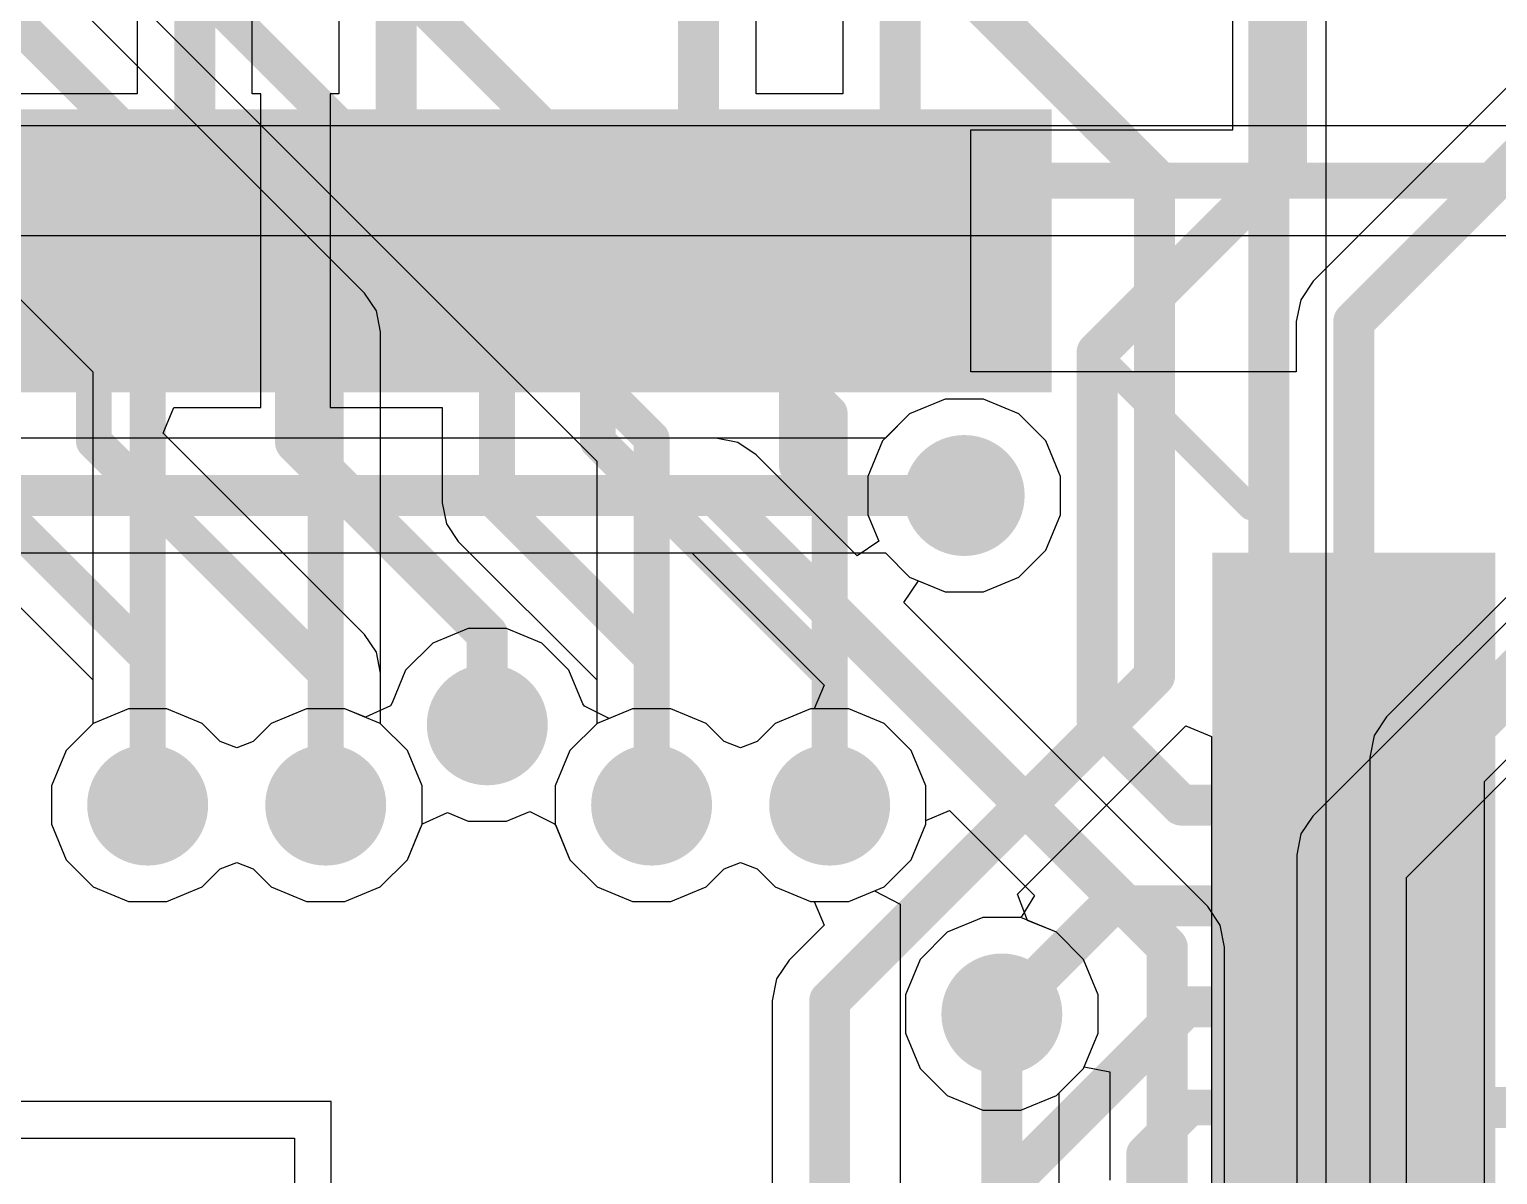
# Model space of a CAD drawing. Header units: inches. Extents: x -3 to 128, y -12 to 41.
# Drawn here: x 101.22 to 108.5, y 23.73 to 29.41 of the extents above; entities that cross this region are included whole.
import ezdxf

# ---------------------------------------------------------------- set-up
doc = ezdxf.new("R2010")
doc.units = ezdxf.units.IN
for name, color, linetype in [('Bottom Layer', 5, 'Continuous'), ('Layer 1', 16, 'Continuous'), ('Layer 2', 76, 'Continuous'), ('Top Layer', 1, 'Continuous'), ('Top Overlay', 2, 'Continuous'), ('Top Paste', 8, 'Continuous'), ('Top Solder', 216, 'Continuous'), ('Via Holes', 16, 'Continuous')]:
    doc.layers.add(name, color=color, linetype=linetype)

msp = doc.modelspace()

# ---------------------------------------------------------------- hatches: boundary and pattern name
at = {"layer": 'Bottom Layer'}
h = msp.add_hatch(color=5, dxfattribs=at)
edge = h.paths.add_edge_path()
edge.add_arc((105.85755308, 27.09486834), 0.2999994, 0, 360)
h = msp.add_hatch(color=5, dxfattribs=at)
edge = h.paths.add_edge_path()
edge.add_arc((103.49172342, 25.9574665), 0.2999994, 0, 360)
h = msp.add_hatch(color=5, dxfattribs=at)
edge = h.paths.add_edge_path()
edge.add_arc((101.80678902, 25.5590675), 0.2999994, 0, 360)
h = msp.add_hatch(color=5, dxfattribs=at)
edge = h.paths.add_edge_path()
edge.add_arc((102.69012228, 25.5590675), 0.2999994, 0, 360)
h = msp.add_hatch(color=5, dxfattribs=at)
edge = h.paths.add_edge_path()
edge.add_arc((104.3067891, 25.5590675), 0.2999994, 0, 360)
h = msp.add_hatch(color=5, dxfattribs=at)
edge = h.paths.add_edge_path()
edge.add_arc((105.19012236, 25.5590675), 0.2999994, 0, 360)
h = msp.add_hatch(color=5, dxfattribs=at)
edge = h.paths.add_edge_path()
edge.add_arc((106.04429642, 24.52294054), 0.2999994, 0, 360)
at = {"layer": 'Layer 1'}
h = msp.add_hatch(color=16, dxfattribs=at)
edge = h.paths.add_edge_path()
edge.add_arc((105.85755308, 27.09486834), 0.2999994, 0, 360)
h = msp.add_hatch(color=16, dxfattribs=at)
edge = h.paths.add_edge_path()
edge.add_arc((103.49172342, 25.9574665), 0.2999994, 0, 360)
h = msp.add_hatch(color=16, dxfattribs=at)
edge = h.paths.add_edge_path()
edge.add_arc((101.80678902, 25.5590675), 0.2999994, 0, 360)
h = msp.add_hatch(color=16, dxfattribs=at)
edge = h.paths.add_edge_path()
edge.add_arc((102.69012228, 25.5590675), 0.2999994, 0, 360)
h = msp.add_hatch(color=16, dxfattribs=at)
edge = h.paths.add_edge_path()
edge.add_arc((104.3067891, 25.5590675), 0.2999994, 0, 360)
h = msp.add_hatch(color=16, dxfattribs=at)
edge = h.paths.add_edge_path()
edge.add_arc((105.19012236, 25.5590675), 0.2999994, 0, 360)
h = msp.add_hatch(color=16, dxfattribs=at)
edge = h.paths.add_edge_path()
edge.add_arc((106.04429642, 24.52294054), 0.2999994, 0, 360)
at = {"layer": 'Layer 2'}
h = msp.add_hatch(color=76, dxfattribs=at)
edge = h.paths.add_edge_path()
edge.add_arc((105.85755308, 27.09486834), 0.2999994, 0, 360)
h = msp.add_hatch(color=76, dxfattribs=at)
edge = h.paths.add_edge_path()
edge.add_arc((103.49172342, 25.9574665), 0.2999994, 0, 360)
h = msp.add_hatch(color=76, dxfattribs=at)
edge = h.paths.add_edge_path()
edge.add_arc((101.80678902, 25.5590675), 0.2999994, 0, 360)
h = msp.add_hatch(color=76, dxfattribs=at)
edge = h.paths.add_edge_path()
edge.add_arc((102.69012228, 25.5590675), 0.2999994, 0, 360)
h = msp.add_hatch(color=76, dxfattribs=at)
edge = h.paths.add_edge_path()
edge.add_arc((104.3067891, 25.5590675), 0.2999994, 0, 360)
h = msp.add_hatch(color=76, dxfattribs=at)
edge = h.paths.add_edge_path()
edge.add_arc((105.19012236, 25.5590675), 0.2999994, 0, 360)
h = msp.add_hatch(color=76, dxfattribs=at)
edge = h.paths.add_edge_path()
edge.add_arc((106.04429642, 24.52294054), 0.2999994, 0, 360)
at = {"layer": 'Top Layer'}
for points in [[(101.39012234, 27.70906701), (101.39012234, 28.90906715), (101.69012174, 28.90906715), (101.69012174, 27.70906701)], [(101.89012388, 27.70906701), (101.89012388, 28.90906715), (102.19012328, 28.90906715), (102.19012328, 27.70906701)], [(102.39012288, 27.70906701), (102.39012288, 28.90906715), (102.69012228, 28.90906715), (102.69012228, 27.70906701)], [(102.89012442, 27.70906701), (102.89012442, 28.90906715), (103.19012382, 28.90906715), (103.19012382, 27.70906701)], [(103.39012342, 27.70906701), (103.39012342, 28.90906715), (103.69012282, 28.90906715), (103.69012282, 27.70906701)], [(103.89012242, 27.70906701), (103.89012242, 28.90906715), (104.19012182, 28.90906715), (104.19012182, 27.70906701)], [(104.39012396, 27.70906701), (104.39012396, 28.90906715), (104.69012336, 28.90906715), (104.69012336, 27.70906701)], [(104.89012296, 27.70906701), (104.89012296, 28.90906715), (105.19012236, 28.90906715), (105.19012236, 27.70906701)], [(105.3901245, 27.70906701), (105.3901245, 28.90906715), (105.6901239, 28.90906715), (105.6901239, 27.70906701)], [(105.8901235, 27.70906701), (105.8901235, 28.90906715), (106.1901229, 28.90906715), (106.1901229, 27.70906701)], [(107.19012217, 26.70906773999999), (108.39012231, 26.70906773999999), (108.39012231, 26.40906834), (107.19012217, 26.40906834)], [(107.19012217, 26.2090662), (108.39012231, 26.2090662), (108.39012231, 25.90906679999999), (107.19012217, 25.90906679999999)], [(107.19012217, 25.70906466), (108.39012231, 25.70906466), (108.39012231, 25.40906526), (107.19012217, 25.40906526)], [(107.19012217, 25.20906566), (108.39012231, 25.20906566), (108.39012231, 24.90906626), (107.19012217, 24.90906626)], [(107.19012217, 24.70906666), (108.39012231, 24.70906666), (108.39012231, 24.40906726), (107.19012217, 24.40906726)], [(107.19012217, 24.20906766), (108.39012231, 24.20906766), (108.39012231, 23.90906826), (107.19012217, 23.90906826)]]:
    msp.add_hatch(color=1, dxfattribs=at).paths.add_polyline_path(points)
h = msp.add_hatch(color=1, dxfattribs=at)
edge = h.paths.add_edge_path()
edge.add_arc((105.85755308, 27.09486834), 0.2999994, 0, 360)
h = msp.add_hatch(color=1, dxfattribs=at)
edge = h.paths.add_edge_path()
edge.add_arc((103.49172342, 25.9574665), 0.2999994, 0, 360)
h = msp.add_hatch(color=1, dxfattribs=at)
edge = h.paths.add_edge_path()
edge.add_arc((101.80678902, 25.5590675), 0.2999994, 0, 360)
h = msp.add_hatch(color=1, dxfattribs=at)
edge = h.paths.add_edge_path()
edge.add_arc((102.69012228, 25.5590675), 0.2999994, 0, 360)
h = msp.add_hatch(color=1, dxfattribs=at)
edge = h.paths.add_edge_path()
edge.add_arc((104.3067891, 25.5590675), 0.2999994, 0, 360)
h = msp.add_hatch(color=1, dxfattribs=at)
edge = h.paths.add_edge_path()
edge.add_arc((105.19012236, 25.5590675), 0.2999994, 0, 360)
h = msp.add_hatch(color=1, dxfattribs=at)
edge = h.paths.add_edge_path()
edge.add_arc((106.04429642, 24.52294054), 0.2999994, 0, 360)
at = {"layer": 'Top Paste'}
for points in [[(101.39012234, 27.70906701), (101.39012234, 28.90906715), (101.69012174, 28.90906715), (101.69012174, 27.70906701)], [(101.89012388, 27.70906701), (101.89012388, 28.90906715), (102.19012328, 28.90906715), (102.19012328, 27.70906701)], [(102.39012288, 27.70906701), (102.39012288, 28.90906715), (102.69012228, 28.90906715), (102.69012228, 27.70906701)], [(102.89012442, 27.70906701), (102.89012442, 28.90906715), (103.19012382, 28.90906715), (103.19012382, 27.70906701)], [(103.39012342, 27.70906701), (103.39012342, 28.90906715), (103.69012282, 28.90906715), (103.69012282, 27.70906701)], [(103.89012242, 27.70906701), (103.89012242, 28.90906715), (104.19012182, 28.90906715), (104.19012182, 27.70906701)], [(104.39012396, 27.70906701), (104.39012396, 28.90906715), (104.69012336, 28.90906715), (104.69012336, 27.70906701)], [(104.89012296, 27.70906701), (104.89012296, 28.90906715), (105.19012236, 28.90906715), (105.19012236, 27.70906701)], [(105.3901245, 27.70906701), (105.3901245, 28.90906715), (105.6901239, 28.90906715), (105.6901239, 27.70906701)], [(105.8901235, 27.70906701), (105.8901235, 28.90906715), (106.1901229, 28.90906715), (106.1901229, 27.70906701)], [(107.19012217, 26.70906773999999), (108.39012231, 26.70906773999999), (108.39012231, 26.40906834), (107.19012217, 26.40906834)], [(107.19012217, 26.2090662), (108.39012231, 26.2090662), (108.39012231, 25.90906679999999), (107.19012217, 25.90906679999999)], [(107.19012217, 25.70906466), (108.39012231, 25.70906466), (108.39012231, 25.40906526), (107.19012217, 25.40906526)], [(107.19012217, 25.20906566), (108.39012231, 25.20906566), (108.39012231, 24.90906626), (107.19012217, 24.90906626)], [(107.19012217, 24.70906666), (108.39012231, 24.70906666), (108.39012231, 24.40906726), (107.19012217, 24.40906726)], [(107.19012217, 24.20906766), (108.39012231, 24.20906766), (108.39012231, 23.90906826), (107.19012217, 23.90906826)]]:
    msp.add_hatch(color=8, dxfattribs=at).paths.add_polyline_path(points)
at = {"layer": 'Top Solder'}
for points in [[(100.78852334, 27.60746701), (100.78852334, 29.01066715), (101.29172274, 29.01066715), (101.29172274, 27.60746701)], [(101.28852234, 27.60746701), (101.28852234, 29.01066715), (101.79172174, 29.01066715), (101.79172174, 27.60746701)], [(101.78852388, 27.60746701), (101.78852388, 29.01066715), (102.29172328, 29.01066715), (102.29172328, 27.60746701)], [(102.28852288, 27.60746701), (102.28852288, 29.01066715), (102.79172228, 29.01066715), (102.79172228, 27.60746701)], [(102.78852442, 27.60746701), (102.78852442, 29.01066715), (103.29172382, 29.01066715), (103.29172382, 27.60746701)], [(103.28852342, 27.60746701), (103.28852342, 29.01066715), (103.79172282, 29.01066715), (103.79172282, 27.60746701)], [(103.78852242, 27.60746701), (103.78852242, 29.01066715), (104.29172182, 29.01066715), (104.29172182, 27.60746701)], [(104.28852396, 27.60746701), (104.28852396, 29.01066715), (104.79172336, 29.01066715), (104.79172336, 27.60746701)], [(104.78852296, 27.60746701), (104.78852296, 29.01066715), (105.29172236, 29.01066715), (105.29172236, 27.60746701)], [(105.2885245, 27.60746701), (105.2885245, 29.01066715), (105.7917239, 29.01066715), (105.7917239, 27.60746701)], [(105.7885235, 27.60746701), (105.7885235, 29.01066715), (106.2917229, 29.01066715), (106.2917229, 27.60746701)], [(107.08852217, 26.81066774), (108.49172231, 26.81066774), (108.49172231, 26.30746834), (107.08852217, 26.30746834)], [(107.08852217, 26.3106662), (108.49172231, 26.3106662), (108.49172231, 25.8074668), (107.08852217, 25.8074668)], [(107.08852217, 25.81066466), (108.49172231, 25.81066466), (108.49172231, 25.30746526), (107.08852217, 25.30746526)], [(107.08852217, 25.31066566), (108.49172231, 25.31066566), (108.49172231, 24.80746626), (107.08852217, 24.80746626)], [(107.08852217, 24.81066666), (108.49172231, 24.81066666), (108.49172231, 24.30746726), (107.08852217, 24.30746726)], [(107.08852217, 24.31066766), (108.49172231, 24.31066766), (108.49172231, 23.80746826), (107.08852217, 23.80746826)], [(107.08852217, 23.81066612), (108.49172231, 23.81066612), (108.49172231, 23.30746672), (107.08852217, 23.30746672)]]:
    msp.add_hatch(color=216, dxfattribs=at).paths.add_polyline_path(points)
at = {"layer": 'Via Holes'}
h = msp.add_hatch(color=7, dxfattribs=at)
edge = h.paths.add_edge_path()
edge.add_arc((105.85755308, 27.09486834), 0.1499997, 0, 360)
h = msp.add_hatch(color=7, dxfattribs=at)
edge = h.paths.add_edge_path()
edge.add_arc((103.49172342, 25.9574665), 0.1499997, 0, 360)
h = msp.add_hatch(color=7, dxfattribs=at)
edge = h.paths.add_edge_path()
edge.add_arc((101.80678902, 25.5590675), 0.1499997, 0, 360)
h = msp.add_hatch(color=7, dxfattribs=at)
edge = h.paths.add_edge_path()
edge.add_arc((102.69012228, 25.5590675), 0.1499997, 0, 360)
h = msp.add_hatch(color=7, dxfattribs=at)
edge = h.paths.add_edge_path()
edge.add_arc((104.3067891, 25.5590675), 0.1499997, 0, 360)
h = msp.add_hatch(color=7, dxfattribs=at)
edge = h.paths.add_edge_path()
edge.add_arc((105.19012236, 25.5590675), 0.1499997, 0, 360)
h = msp.add_hatch(color=7, dxfattribs=at)
edge = h.paths.add_edge_path()
edge.add_arc((106.04429642, 24.52294054), 0.1499997, 0, 360)

# ---------------------------------------------------------------- linework, layer by layer
at = {"layer": 'Bottom Layer'}
for p, q in [((113.83640936, 31.87972796), (107.95304292, 25.99636152)), ((108.43935386, 25.6769235), (114.15584738, 31.39341702)), ((105.7625139, 27.57266774), (105.58690084, 27.49992722)), ((105.95259226, 27.57266774), (105.7625139, 27.57266774)), ((106.12820532, 27.49992722), (105.95259226, 27.57266774)), ((105.58690084, 27.49992722), (105.46671566, 27.37974204)), ((106.26261196, 27.36552058), (106.12820532, 27.49992722)), ((105.46671566, 27.37974204), (99.74732146, 27.37974204)), ((106.33535248, 27.18990752), (106.26261196, 27.36552058)), ((106.33535248, 26.99982916), (106.33535248, 27.18990752)), ((106.26261196, 26.8242161), (106.33535248, 26.99982916)), ((99.62932321999999, 26.80999464), (105.46671566, 26.80999464)), ((105.46671566, 26.80999464), (105.58690084, 26.68980946)), ((106.12820532, 26.68980946), (106.26261196, 26.8242161)), ((105.58690084, 26.68980946), (105.7625139, 26.61706894)), ((105.95259226, 26.61706894), (106.12820532, 26.68980946)), ((105.7625139, 26.61706894), (105.95259226, 26.61706894)), ((101.71174984, 26.0368669), (101.53613678, 25.96412638)), ((101.9018282, 26.0368669), (101.71174984, 26.0368669)), ((102.07744126, 25.96412638), (101.9018282, 26.0368669)), ((102.5950831, 26.0368669), (102.41947004, 25.96412638)), ((102.78516146, 26.0368669), (102.5950831, 26.0368669)), ((102.96077452, 25.96412638), (102.78516146, 26.0368669)), ((104.21174992, 26.0368669), (104.03613686, 25.96412638)), ((104.40182828, 26.0368669), (104.21174992, 26.0368669)), ((104.57744134, 25.96412638), (104.40182828, 26.0368669)), ((105.09508318, 26.0368669), (104.91947012, 25.96412638)), ((105.28516154, 26.0368669), (105.09508318, 26.0368669)), ((105.4607746, 25.96412638), (105.28516154, 26.0368669)), ((101.53613678, 25.96412638), (101.40173014, 25.82971974)), ((102.16641746, 25.87515018), (102.07744126, 25.96412638)), ((102.41947004, 25.96412638), (102.33049384, 25.87515018)), ((103.09518116, 25.82971974), (102.96077452, 25.96412638)), ((104.03613686, 25.96412638), (103.90173022, 25.82971974)), ((104.66641754, 25.87515018), (104.57744134, 25.96412638)), ((104.91947012, 25.96412638), (104.83049392, 25.87515018)), ((105.59518124, 25.82971974), (105.4607746, 25.96412638)), ((107.95304292, 25.99636152), (107.89129044, 25.90394108)), ((102.24845438, 25.843738), (102.16641746, 25.87515018)), ((102.33049384, 25.87515018), (102.24845438, 25.843738)), ((104.74845446, 25.843738), (104.66641754, 25.87515018)), ((104.83049392, 25.87515018), (104.74845446, 25.843738)), ((107.89129044, 25.90394108), (107.86960392, 25.79492428)), ((101.40173014, 25.82971974), (101.32898962, 25.65410668)), ((103.16792168, 25.65410668), (103.09518116, 25.82971974)), ((103.90173022, 25.82971974), (103.8289897, 25.65410668)), ((105.66792176, 25.65410668), (105.59518124, 25.82971974)), ((107.86960392, 25.79492428), (107.86960646, 25.79491158)), ((107.86960646, 25.79491158), (107.86960646, 16.67706596)), ((101.32898962, 25.65410668), (101.32898962, 25.46402832)), ((103.16792168, 25.46402832), (103.16792168, 25.65410668)), ((103.8289897, 25.65410668), (103.8289897, 25.46402832)), ((105.66792176, 25.46402832), (105.66792176, 25.65410668)), ((108.43935386, 16.55908042), (108.43935386, 25.6769235)), ((101.32898962, 25.46402832), (101.40173014, 25.28841526)), ((103.09518116, 25.28841526), (103.16792168, 25.46402832)), ((103.8289897, 25.46402832), (103.90173022, 25.28841526)), ((105.59518124, 25.28841526), (105.66792176, 25.46402832)), ((101.40173014, 25.28841526), (101.53613678, 25.15400862)), ((102.96077452, 25.15400862), (103.09518116, 25.28841526)), ((103.90173022, 25.28841526), (104.03613686, 25.15400862)), ((105.4607746, 25.15400862), (105.59518124, 25.28841526)), ((102.07744126, 25.15400862), (102.16641746, 25.24298482)), ((102.16641746, 25.24298482), (102.24845692, 25.274397)), ((102.24845692, 25.274397), (102.33049384, 25.24298482)), ((102.33049384, 25.24298482), (102.41947004, 25.15400862)), ((104.57744134, 25.15400862), (104.66641754, 25.24298482)), ((104.66641754, 25.24298482), (104.748457, 25.274397)), ((104.748457, 25.274397), (104.83049392, 25.24298482)), ((104.83049392, 25.24298482), (104.91947012, 25.15400862)), ((101.53613678, 25.15400862), (101.71174984, 25.0812681)), ((101.9018282, 25.0812681), (102.07744126, 25.15400862)), ((102.41947004, 25.15400862), (102.5950831, 25.0812681)), ((102.78516146, 25.0812681), (102.96077452, 25.15400862)), ((104.03613686, 25.15400862), (104.21174992, 25.0812681)), ((104.40182828, 25.0812681), (104.57744134, 25.15400862)), ((104.91947012, 25.15400862), (105.09508318, 25.0812681)), ((105.28516154, 25.0812681), (105.4607746, 25.15400862)), ((101.71174984, 25.0812681), (101.9018282, 25.0812681)), ((102.5950831, 25.0812681), (102.78516146, 25.0812681)), ((104.21174992, 25.0812681), (104.40182828, 25.0812681)), ((105.09508318, 25.0812681), (105.28516154, 25.0812681)), ((105.94925724, 25.00073994), (105.77364418, 24.92799942)), ((106.1393356, 25.00073994), (105.94925724, 25.00073994)), ((106.31494866, 24.92799942), (106.1393356, 25.00073994)), ((105.77364418, 24.92799942), (105.63923754, 24.79359278)), ((106.4493553, 24.79359278), (106.31494866, 24.92799942)), ((105.63923754, 24.79359278), (105.56649702, 24.61797972)), ((106.52209582, 24.61797972), (106.4493553, 24.79359278)), ((105.56649702, 24.61797972), (105.56649702, 24.42790136)), ((106.52209582, 24.42790136), (106.52209582, 24.61797972)), ((105.56649702, 24.42790136), (105.63923754, 24.2522883)), ((106.4493553, 24.2522883), (106.52209582, 24.42790136)), ((105.63923754, 24.2522883), (105.77364418, 24.11788166)), ((106.31494866, 24.11788166), (106.4493553, 24.2522883)), ((105.77364418, 24.11788166), (105.94925724, 24.04514114)), ((106.1393356, 24.04514114), (106.31494866, 24.11788166)), ((105.94925724, 24.04514114), (106.1393356, 24.04514114))]:
    msp.add_line(p, q, dxfattribs=at)
for points in [[(108.15448016, 25.79492428, 0.2032, 0.2032, 0), (114.0378466, 31.67829072, 0.2032, 0.2032, 0)], [(99.62932321999999, 27.09486834, 0.2032, 0.2032, 0), (105.85755308, 27.09486834, 0.2032, 0.2032, 0)], [(108.15448016, 16.55906772, 0.2032, 0.2032, 0), (108.15448016, 25.79492428, 0.2032, 0.2032, 0)]]:
    msp.add_lwpolyline(points, format="xyseb", dxfattribs=at)
for points in [[(105.80675308, 27.09486834, 0.1016, 0.1016, 1), (105.90835308, 27.09486834, 0.1016, 0.1016, 1)], [(108.10368016, 25.79492428, 0.1016, 0.1016, 1), (108.20528016, 25.79492428, 0.1016, 0.1016, 1)], [(108.10368016, 25.79492428, 0.1016, 0.1016, 1), (108.20528016, 25.79492428, 0.1016, 0.1016, 1)]]:
    msp.add_lwpolyline(points, format="xyseb", close=True, dxfattribs=at)
at = {"layer": 'Layer 1'}
for p, q in [((96.25425757999999, 35.04601576), (104.03486432, 27.26540902)), ((102.8823952, 28.09942056), (96.15739722, 34.82442107999999)), ((107.6534042, 23.63332586), (107.6534042, 29.94669652)), ((101.08588876, 28.15698458), (101.53486424, 27.7080091)), ((102.88240282, 28.09941548), (102.8823952, 28.09942056)), ((102.9413486, 28.0111962), (102.88240282, 28.09941548)), ((102.96204706, 27.90713494), (102.9413486, 28.0111962)), ((102.96204706, 25.96285384), (102.96204706, 27.90713494)), ((101.53486424, 27.7080091), (101.53486424, 25.96285384)), ((104.03486432, 27.26540902), (104.03486432, 25.96285384)), ((101.53486424, 25.96285384), (101.40173014, 25.82971974)), ((103.09518116, 25.82971974), (102.96204706, 25.96285384)), ((104.03486432, 25.96285384), (103.90173022, 25.82971974)), ((106.12260462, 25.1180727), (106.9566568, 25.95212488)), ((106.9566568, 25.95212488), (107.0836568, 25.89951894)), ((107.0836568, 25.89951894), (107.0836568, 23.51533778)), ((101.40173014, 25.82971974), (101.32898962, 25.65410668)), ((103.16792168, 25.65410668), (103.09518116, 25.82971974)), ((103.90173022, 25.82971974), (103.8289897, 25.65410668)), ((101.32898962, 25.65410668), (101.32898962, 25.46402832)), ((103.16792168, 25.46402832), (103.16792168, 25.65410668)), ((103.8289897, 25.65410668), (103.8289897, 25.46402832)), ((101.32898962, 25.46402832), (101.40173014, 25.28841526)), ((103.09518116, 25.28841526), (103.16792168, 25.46402832)), ((103.8289897, 25.46402832), (103.90173022, 25.28841526)), ((101.40173014, 25.28841526), (101.53613678, 25.15400862)), ((102.96077452, 25.15400862), (103.09518116, 25.28841526)), ((103.90173022, 25.28841526), (104.03613686, 25.15400862)), ((102.07744126, 25.15400862), (102.16641746, 25.24298482)), ((102.16641746, 25.24298482), (102.24845692, 25.274397)), ((102.24845692, 25.274397), (102.33049384, 25.24298482)), ((102.33049384, 25.24298482), (102.41947004, 25.15400862)), ((104.57744134, 25.15400862), (104.66641754, 25.24298482)), ((104.66641754, 25.24298482), (104.748457, 25.274397)), ((104.748457, 25.274397), (104.83049392, 25.24298482)), ((104.83049392, 25.24298482), (104.91947012, 25.15400862)), ((101.53613678, 25.15400862), (101.71174984, 25.0812681)), ((101.9018282, 25.0812681), (102.07744126, 25.15400862)), ((102.41947004, 25.15400862), (102.5950831, 25.0812681)), ((102.78516146, 25.0812681), (102.96077452, 25.15400862)), ((104.03613686, 25.15400862), (104.21174992, 25.0812681)), ((104.40182828, 25.0812681), (104.57744134, 25.15400862)), ((104.91947012, 25.15400862), (105.09508318, 25.0812681)), ((101.71174984, 25.0812681), (101.9018282, 25.0812681)), ((102.5950831, 25.0812681), (102.78516146, 25.0812681)), ((104.21174992, 25.0812681), (104.40182828, 25.0812681)), ((105.09508318, 25.0812681), (105.1141154, 25.0812681)), ((105.1141154, 25.0812681), (105.1627183, 24.96393534)), ((106.17154026, 24.98739986), (106.12260462, 25.1180727)), ((106.31494866, 24.92799942), (106.17154026, 24.98739986)), ((105.1627183, 24.96393534), (104.98868512, 24.78990216)), ((106.4493553, 24.79359278), (106.31494866, 24.92799942)), ((104.98868512, 24.78990216), (104.92693264, 24.69748172)), ((106.52209582, 24.61797972), (106.4493553, 24.79359278)), ((104.92693264, 24.69748172), (104.90524612, 24.58846492)), ((104.90524612, 24.58846492), (104.90524866, 24.58845222)), ((104.90524866, 24.58845222), (104.90524866, 21.7172794)), ((106.52209582, 24.42790136), (106.52209582, 24.61797972)), ((106.4493553, 24.2522883), (106.52209582, 24.42790136)), ((106.32916758, 24.13210058), (106.4493553, 24.2522883)), ((106.32916758, 24.11655324), (106.32916758, 24.13210058)), ((106.32917012, 24.11654054), (106.32916758, 24.11655324)), ((106.32917012, 23.6465364), (106.32917012, 24.11654054))]:
    msp.add_line(p, q, dxfattribs=at)
for points in [[(96.36689387999999, 35.31794054, 0.1778, 0.1778, 0), (104.3067891, 27.37804532, 0.1778, 0.1778, 0)], [(95.96511668, 34.63214054, 0.1778, 0.1778, 0), (102.69012228, 27.90713494, 0.1778, 0.1778, 0)], [(95.85889388, 33.76854054, 0.1778, 0.1778, 0), (101.80678902, 27.8206454, 0.1778, 0.1778, 0)], [(99.47034716, 33.22341336, 0.1778, 0.1778, 0), (105.19012236, 27.50363816, 0.1778, 0.1778, 0)], [(103.88879146, 31.58584488, 0.2032, 0.2032, 0), (106.80201906, 28.67261728, 0.2032, 0.2032, 0)], [(107.3685305, 23.51532508, 0.2032, 0.2032, 0), (107.3685305, 29.94670922, 0.2032, 0.2032, 0)], [(106.80201906, 26.20036162, 0.2032, 0.2032, 0), (106.80201906, 28.67261728, 0.2032, 0.2032, 0)], [(102.69012228, 25.5590675, 0.1778, 0.1778, 0), (102.69012228, 27.90713494, 0.1778, 0.1778, 0)], [(101.80678902, 25.5590675, 0.1778, 0.1778, 0), (101.80678902, 27.82064794, 0.1778, 0.1778, 0)], [(105.19012236, 25.5590675, 0.1778, 0.1778, 0), (105.19012236, 27.50363816, 0.1778, 0.1778, 0)], [(104.3067891, 25.5590675, 0.1778, 0.1778, 0), (104.3067891, 27.37804532, 0.1778, 0.1778, 0)], [(105.19012236, 24.58846492, 0.2032, 0.2032, 0), (106.80201906, 26.20036162, 0.2032, 0.2032, 0)], [(105.19012236, 21.7172667, 0.2032, 0.2032, 0), (105.19012236, 24.58846492, 0.2032, 0.2032, 0)], [(106.04429388, 24.522938, 0.2032, 0.2032, 0), (106.04429642, 24.52294054, 0.2032, 0.2032, 0)], [(106.04429388, 24.11654054, 0.2032, 0.2032, 0), (106.04429388, 24.522938, 0.2032, 0.2032, 0)], [(106.04429388, 24.11654054, 0.2032, 0.2032, 0), (106.04429642, 24.11654054, 0.2032, 0.2032, 0)], [(106.04429642, 23.52853562, 0.2032, 0.2032, 0), (106.04429642, 24.11654054, 0.2032, 0.2032, 0)]]:
    msp.add_lwpolyline(points, format="xyseb", dxfattribs=at)
for points in [[(106.75121906, 28.67261728, 0.1016, 0.1016, 1), (106.85281906, 28.67261728, 0.1016, 0.1016, 1)], [(106.75121906, 28.67261728, 0.1016, 0.1016, 1), (106.85281906, 28.67261728, 0.1016, 0.1016, 1)], [(102.64567228, 27.90713494, 0.08889999999999999, 0.08889999999999999, 1), (102.73457228, 27.90713494, 0.08889999999999999, 0.08889999999999999, 1)], [(102.64567228, 27.90713494, 0.08889999999999999, 0.08889999999999999, 1), (102.73457228, 27.90713494, 0.08889999999999999, 0.08889999999999999, 1)], [(101.76233902, 27.82064794, 0.08889999999999999, 0.08889999999999999, 1), (101.85123902, 27.82064794, 0.08889999999999999, 0.08889999999999999, 1)], [(101.76233902, 27.8206454, 0.08889999999999999, 0.08889999999999999, 1), (101.85123902, 27.8206454, 0.08889999999999999, 0.08889999999999999, 1)], [(105.14567236, 27.50363816, 0.08889999999999999, 0.08889999999999999, 1), (105.23457236, 27.50363816, 0.08889999999999999, 0.08889999999999999, 1)], [(105.14567236, 27.50363816, 0.08889999999999999, 0.08889999999999999, 1), (105.23457236, 27.50363816, 0.08889999999999999, 0.08889999999999999, 1)], [(104.2623391, 27.37804532, 0.08889999999999999, 0.08889999999999999, 1), (104.3512391, 27.37804532, 0.08889999999999999, 0.08889999999999999, 1)], [(104.2623391, 27.37804532, 0.08889999999999999, 0.08889999999999999, 1), (104.3512391, 27.37804532, 0.08889999999999999, 0.08889999999999999, 1)], [(106.75121906, 26.20036162, 0.1016, 0.1016, 1), (106.85281906, 26.20036162, 0.1016, 0.1016, 1)], [(106.75121906, 26.20036162, 0.1016, 0.1016, 1), (106.85281906, 26.20036162, 0.1016, 0.1016, 1)], [(101.76233902, 25.5590675, 0.08889999999999999, 0.08889999999999999, 1), (101.85123902, 25.5590675, 0.08889999999999999, 0.08889999999999999, 1)], [(102.64567228, 25.5590675, 0.08889999999999999, 0.08889999999999999, 1), (102.73457228, 25.5590675, 0.08889999999999999, 0.08889999999999999, 1)], [(104.2623391, 25.5590675, 0.08889999999999999, 0.08889999999999999, 1), (104.3512391, 25.5590675, 0.08889999999999999, 0.08889999999999999, 1)], [(105.14567236, 25.5590675, 0.08889999999999999, 0.08889999999999999, 1), (105.23457236, 25.5590675, 0.08889999999999999, 0.08889999999999999, 1)], [(105.13932236, 24.58846492, 0.1016, 0.1016, 1), (105.24092236, 24.58846492, 0.1016, 0.1016, 1)], [(105.13932236, 24.58846492, 0.1016, 0.1016, 1), (105.24092236, 24.58846492, 0.1016, 0.1016, 1)], [(105.99349388, 24.522938, 0.1016, 0.1016, 1), (106.09509388, 24.522938, 0.1016, 0.1016, 1)], [(105.99349388, 24.522938, 0.1016, 0.1016, 1), (106.09509388, 24.522938, 0.1016, 0.1016, 1)], [(105.99349642, 24.52294054, 0.1016, 0.1016, 1), (106.09509642, 24.52294054, 0.1016, 0.1016, 1)], [(105.99349388, 24.11654054, 0.1016, 0.1016, 1), (106.09509388, 24.11654054, 0.1016, 0.1016, 1)], [(105.99349388, 24.11654054, 0.1016, 0.1016, 1), (106.09509388, 24.11654054, 0.1016, 0.1016, 1)], [(105.99349642, 24.11654054, 0.1016, 0.1016, 1), (106.09509642, 24.11654054, 0.1016, 0.1016, 1)], [(105.99349642, 24.11654054, 0.1016, 0.1016, 1), (106.09509642, 24.11654054, 0.1016, 0.1016, 1)]]:
    msp.add_lwpolyline(points, format="xyseb", close=True, dxfattribs=at)
at = {"layer": 'Layer 2'}
for p, q in [((108.72018896, 28.92866452), (95.73034447999999, 28.92866452)), ((110.68538442, 28.60285364), (107.58692986, 25.50439908)), ((95.61770818, 28.38481496), (109.585506, 28.38481496)), ((108.05113518, 25.19948224), (110.99030126, 28.13864832)), ((105.7625139, 27.57266774), (105.58690084, 27.49992722)), ((105.95259226, 27.57266774), (105.7625139, 27.57266774)), ((106.12820532, 27.49992722), (105.95259226, 27.57266774)), ((105.58690084, 27.49992722), (105.4524942, 27.36552058)), ((106.26261196, 27.36552058), (106.12820532, 27.49992722)), ((104.6249114, 27.37974204), (96.27589838, 27.37974204)), ((104.6249241, 27.37974458), (104.6249114, 27.37974204)), ((104.7339409, 27.35805806), (104.6249241, 27.37974458)), ((104.82636134, 27.29630558), (104.7339409, 27.35805806)), ((105.4524942, 27.36552058), (105.37975368, 27.18990752)), ((106.33535248, 27.18990752), (106.26261196, 27.36552058)), ((105.32675404, 26.79591288), (104.82636134, 27.29630558)), ((105.37975368, 27.18990752), (105.37975368, 26.99982916)), ((106.33535248, 26.99982916), (106.33535248, 27.18990752)), ((105.37975368, 26.99982916), (105.43441956, 26.8678533)), ((106.26261196, 26.8242161), (106.33535248, 26.99982916)), ((96.24485958, 26.80999464), (104.50692332, 26.80999464)), ((104.50692332, 26.80999464), (105.1627183, 26.15419966)), ((105.43441956, 26.8678533), (105.32675404, 26.79591288)), ((106.12820532, 26.68980946), (106.26261196, 26.8242161)), ((105.55859762, 26.5640693), (105.63053804, 26.67173482)), ((105.63053804, 26.67173482), (105.7625139, 26.61706894)), ((105.95259226, 26.61706894), (106.12820532, 26.68980946)), ((105.7625139, 26.61706894), (105.95259226, 26.61706894)), ((107.06622478, 25.0564396), (105.55859762, 26.5640693)), ((103.39668424, 26.4352659), (103.22107118, 26.36252538)), ((103.5867626, 26.4352659), (103.39668424, 26.4352659)), ((103.76237566, 26.36252538), (103.5867626, 26.4352659)), ((103.22107118, 26.36252538), (103.08666454, 26.22811874)), ((103.8967823, 26.22811874), (103.76237566, 26.36252538)), ((103.08666454, 26.22811874), (103.0197965, 26.06668142)), ((103.96562392, 26.06191892), (103.8967823, 26.22811874)), ((105.1627183, 26.15419966), (105.11411794, 26.0368669)), ((101.71174984, 26.0368669), (101.53613678, 25.96412638)), ((101.9018282, 26.0368669), (101.71174984, 26.0368669)), ((102.07744126, 25.96412638), (101.9018282, 26.0368669)), ((102.5950831, 26.0368669), (102.41947004, 25.96412638)), ((102.78516146, 26.0368669), (102.5950831, 26.0368669)), ((102.88692148, 25.9947156), (102.78516146, 26.0368669)), ((103.01082776, 26.05109852), (102.88692148, 25.9947156)), ((103.0197965, 26.06668142), (103.01082776, 26.05109852)), ((103.97403386, 26.05025778), (103.96562392, 26.06191892)), ((104.09652536, 25.9891403), (103.97403386, 26.05025778)), ((104.21174992, 26.0368669), (104.09652536, 25.9891403)), ((104.40182828, 26.0368669), (104.21174992, 26.0368669)), ((104.57744134, 25.96412638), (104.40182828, 26.0368669)), ((105.09508318, 26.0368669), (104.91947012, 25.96412638)), ((105.11411794, 26.0368669), (105.09508318, 26.0368669)), ((101.53613678, 25.96412638), (101.40173014, 25.82971974)), ((102.16641746, 25.87515018), (102.07744126, 25.96412638)), ((102.41947004, 25.96412638), (102.33049384, 25.87515018)), ((104.66641754, 25.87515018), (104.57744134, 25.96412638)), ((104.91947012, 25.96412638), (104.83049392, 25.87515018)), ((102.24845438, 25.843738), (102.16641746, 25.87515018)), ((102.33049384, 25.87515018), (102.24845438, 25.843738)), ((104.74845446, 25.843738), (104.66641754, 25.87515018)), ((104.83049392, 25.87515018), (104.74845446, 25.843738)), ((101.40173014, 25.82971974), (101.32898962, 25.65410668)), ((101.32898962, 25.65410668), (101.32898962, 25.46402832)), ((103.17101794, 25.46543548), (103.29492422, 25.5218184)), ((103.29492422, 25.5218184), (103.39668424, 25.4796671)), ((103.5867626, 25.4796671), (103.70198716, 25.5273937)), ((103.70198716, 25.5273937), (103.82447866, 25.46627622)), ((105.66792176, 25.48306308), (105.78525452, 25.53166344)), ((105.78525452, 25.53166344), (106.20656178, 25.11035872)), ((107.58692986, 25.50439908), (107.52798408, 25.4161798)), ((101.32898962, 25.46402832), (101.40173014, 25.28841526)), ((103.09518116, 25.28841526), (103.1620492, 25.44985258)), ((103.1620492, 25.44985258), (103.17101794, 25.46543548)), ((103.39668424, 25.4796671), (103.5867626, 25.4796671)), ((103.82447866, 25.46627622), (103.8328886, 25.45461508)), ((103.8328886, 25.45461508), (103.90173022, 25.28841526)), ((105.59518124, 25.28841526), (105.66792176, 25.46402832)), ((105.66792176, 25.46402832), (105.66792176, 25.48306308)), ((107.52798408, 25.4161798), (107.50728562, 25.31211854)), ((101.40173014, 25.28841526), (101.53613678, 25.15400862)), ((102.96077452, 25.15400862), (103.09518116, 25.28841526)), ((103.90173022, 25.28841526), (104.03613686, 25.15400862)), ((105.4607746, 25.15400862), (105.59518124, 25.28841526)), ((107.50728562, 25.31211854), (107.50728562, 23.34566324)), ((102.07744126, 25.15400862), (102.16641746, 25.24298482)), ((102.16641746, 25.24298482), (102.24845692, 25.274397)), ((102.24845692, 25.274397), (102.33049384, 25.24298482)), ((102.33049384, 25.24298482), (102.41947004, 25.15400862)), ((104.57744134, 25.15400862), (104.66641754, 25.24298482)), ((104.66641754, 25.24298482), (104.748457, 25.274397)), ((104.748457, 25.274397), (104.83049392, 25.24298482)), ((104.83049392, 25.24298482), (104.91947012, 25.15400862)), ((101.53613678, 25.15400862), (101.71174984, 25.0812681)), ((101.9018282, 25.0812681), (102.07744126, 25.15400862)), ((102.41947004, 25.15400862), (102.5950831, 25.0812681)), ((102.78516146, 25.0812681), (102.96077452, 25.15400862)), ((104.03613686, 25.15400862), (104.21174992, 25.0812681)), ((104.40182828, 25.0812681), (104.57744134, 25.15400862)), ((104.91947012, 25.15400862), (105.09508318, 25.0812681)), ((105.28516154, 25.0812681), (105.4607746, 25.15400862)), ((108.05113518, 23.23302948), (108.05113518, 25.19948224)), ((101.71174984, 25.0812681), (101.9018282, 25.0812681)), ((102.5950831, 25.0812681), (102.78516146, 25.0812681)), ((104.21174992, 25.0812681), (104.40182828, 25.0812681)), ((105.09508318, 25.0812681), (105.28516154, 25.0812681)), ((106.20656178, 25.11035872), (106.14425304, 25.00875872)), ((105.94925724, 25.00073994), (105.77364418, 24.92799942)), ((106.13657462, 25.00073994), (105.94925724, 25.00073994)), ((106.14425304, 25.00875872), (106.13657462, 25.00073994)), ((107.0662324, 25.05643452), (107.06622478, 25.0564396)), ((107.12798488, 24.96401408), (107.0662324, 25.05643452)), ((105.77364418, 24.92799942), (105.63923754, 24.79359278)), ((107.1496714, 24.85499728), (107.12798488, 24.96401408)), ((107.14966886, 24.85498458), (107.1496714, 24.85499728)), ((107.14966886, 23.58037702), (107.14966886, 24.85498458)), ((105.63923754, 24.79359278), (105.56649702, 24.61797972)), ((105.56649702, 24.61797972), (105.56649702, 24.42790136)), ((105.56649702, 24.42790136), (105.63923754, 24.2522883)), ((106.4493553, 24.2522883), (106.45292146, 24.26089636)), ((106.45292146, 24.26089636), (106.57992146, 24.23563352)), ((105.63923754, 24.2522883), (105.77364418, 24.11788166)), ((106.31494866, 24.11788166), (106.4493553, 24.2522883)), ((106.57992146, 24.23563352), (106.57992146, 23.69836256)), ((105.77364418, 24.11788166), (105.94925724, 24.04514114)), ((106.1393356, 24.04514114), (106.31494866, 24.11788166)), ((102.71689642, 24.08807476), (97.21372733999999, 24.08807476)), ((102.71689642, 12.35100654), (102.71689642, 24.08807476)), ((105.94925724, 24.04514114), (106.1393356, 24.04514114)), ((100.27166128, 23.90679242), (102.53561408, 23.90679242)), ((102.53561408, 23.90679242), (102.53561408, 14.76453994))]:
    msp.add_line(p, q, dxfattribs=at)
for points in [[(95.61770818, 28.65673974, 0.1778, 0.1778, 0), (109.585506, 28.65673974, 0.1778, 0.1778, 0)], [(107.7792104, 25.31211854, 0.1778, 0.1778, 0), (110.87766496, 28.4105731, 0.1778, 0.1778, 0)], [(96.15790014, 27.09486834, 0.2032, 0.2032, 0), (104.6249241, 27.09486834, 0.2032, 0.2032, 0)], [(104.6249241, 27.09486834, 0.2032, 0.2032, 0), (106.86479516, 24.85499728, 0.2032, 0.2032, 0)], [(107.7792104, 23.23302948, 0.1778, 0.1778, 0), (107.7792104, 25.31211854, 0.1778, 0.1778, 0)], [(106.86479516, 23.58036432, 0.2032, 0.2032, 0), (106.86479516, 24.85499728, 0.2032, 0.2032, 0)]]:
    msp.add_lwpolyline(points, format="xyseb", dxfattribs=at)
for points in [[(104.5741241, 27.09486834, 0.1016, 0.1016, 1), (104.6757241, 27.09486834, 0.1016, 0.1016, 1)], [(104.5741241, 27.09486834, 0.1016, 0.1016, 1), (104.6757241, 27.09486834, 0.1016, 0.1016, 1)], [(107.7347604, 25.31211854, 0.08889999999999999, 0.08889999999999999, 1), (107.8236604, 25.31211854, 0.08889999999999999, 0.08889999999999999, 1)], [(107.7347604, 25.31211854, 0.08889999999999999, 0.08889999999999999, 1), (107.8236604, 25.31211854, 0.08889999999999999, 0.08889999999999999, 1)], [(106.81399516, 24.85499728, 0.1016, 0.1016, 1), (106.91559516, 24.85499728, 0.1016, 0.1016, 1)], [(106.81399516, 24.85499728, 0.1016, 0.1016, 1), (106.91559516, 24.85499728, 0.1016, 0.1016, 1)]]:
    msp.add_lwpolyline(points, format="xyseb", close=True, dxfattribs=at)
at = {"layer": 'Top Layer'}
for p, q in [((107.1901209, 28.90906842), (107.1901209, 31.48254054)), ((104.82499736, 29.08686588), (104.82499736, 30.07053168)), ((101.75524988, 29.52834582), (101.75524988, 29.08686588)), ((102.32499728, 29.08686588), (102.32499728, 29.52834582)), ((105.2552505, 29.52818326), (105.2552505, 29.08686588)), ((102.75525042, 29.49796742), (102.75525042, 29.08686588)), ((108.69069702, 29.2607492), (107.588685, 28.15873718)), ((101.75524988, 29.08686588), (100.82499774, 29.08686588)), ((102.36792328, 29.08686588), (102.32499728, 29.08686588)), ((102.36792328, 27.53126828), (102.36792328, 29.08686588)), ((102.75525042, 29.08686588), (102.71232442, 29.08686588)), ((102.71232442, 29.08686588), (102.71232442, 27.53126828)), ((105.2552505, 29.08686588), (104.82499736, 29.08686588)), ((105.8901235, 27.70906574), (105.8901235, 28.90906842)), ((105.8901235, 28.90906842), (107.1901209, 28.90906842)), ((107.588685, 28.15873718), (107.52693252, 28.06631674)), ((107.52693252, 28.06631674), (107.505246, 27.95729994)), ((107.505246, 27.95729994), (107.50524854, 27.95728724)), ((107.50524854, 27.95728724), (107.50524854, 27.70906574)), ((107.50524854, 27.70906574), (105.8901235, 27.70906574)), ((101.88393136, 27.40426828), (101.9365373, 27.53126828)), ((101.9365373, 27.53126828), (102.36792328, 27.53126828)), ((102.71232442, 27.53126828), (103.26819834, 27.53126828)), ((103.26819834, 27.53126828), (103.26819834, 27.05906958)), ((102.88240282, 26.40579682), (101.88393136, 27.40426828)), ((103.26819834, 27.05906958), (103.2888968, 26.95500832)), ((103.2888968, 26.95500832), (103.34784258, 26.86678904)), ((100.8478425, 26.86678904), (101.53486424, 26.1797673)), ((103.34784258, 26.86678904), (104.03486432, 26.1797673)), ((102.9413486, 26.31757754), (102.88240282, 26.40579682)), ((102.96204706, 26.21351628), (102.9413486, 26.31757754)), ((101.53486424, 26.1797673), (101.53486424, 25.96285384)), ((102.96204706, 25.96285384), (102.96204706, 26.21351628)), ((104.03486432, 26.1797673), (104.03486432, 25.96285384)), ((101.53486424, 25.96285384), (101.40173014, 25.82971974)), ((103.09518116, 25.82971974), (102.96204706, 25.96285384)), ((104.03486432, 25.96285384), (103.90173022, 25.82971974)), ((101.40173014, 25.82971974), (101.32898962, 25.65410668)), ((103.16792168, 25.65410668), (103.09518116, 25.82971974)), ((103.90173022, 25.82971974), (103.8289897, 25.65410668)), ((101.32898962, 25.65410668), (101.32898962, 25.46402832)), ((103.16792168, 25.46402832), (103.16792168, 25.65410668)), ((103.8289897, 25.65410668), (103.8289897, 25.46402832)), ((101.32898962, 25.46402832), (101.40173014, 25.28841526)), ((103.09518116, 25.28841526), (103.16792168, 25.46402832)), ((103.8289897, 25.46402832), (103.90173022, 25.28841526)), ((101.40173014, 25.28841526), (101.53613678, 25.15400862)), ((102.96077452, 25.15400862), (103.09518116, 25.28841526)), ((103.90173022, 25.28841526), (104.03613686, 25.15400862)), ((102.07744126, 25.15400862), (102.16641746, 25.24298482)), ((102.16641746, 25.24298482), (102.24845692, 25.274397)), ((102.24845692, 25.274397), (102.33049384, 25.24298482)), ((102.33049384, 25.24298482), (102.41947004, 25.15400862)), ((104.57744134, 25.15400862), (104.66641754, 25.24298482)), ((104.66641754, 25.24298482), (104.748457, 25.274397)), ((104.748457, 25.274397), (104.83049392, 25.24298482)), ((104.83049392, 25.24298482), (104.91947012, 25.15400862)), ((101.53613678, 25.15400862), (101.71174984, 25.0812681)), ((101.9018282, 25.0812681), (102.07744126, 25.15400862)), ((102.41947004, 25.15400862), (102.5950831, 25.0812681)), ((102.78516146, 25.0812681), (102.96077452, 25.15400862)), ((104.03613686, 25.15400862), (104.21174992, 25.0812681)), ((104.40182828, 25.0812681), (104.57744134, 25.15400862)), ((104.91947012, 25.15400862), (105.09508318, 25.0812681)), ((105.28516154, 25.0812681), (105.41312166, 25.13427028)), ((105.41312166, 25.13427028), (105.5401242, 25.06742256)), ((101.71174984, 25.0812681), (101.9018282, 25.0812681)), ((102.5950831, 25.0812681), (102.78516146, 25.0812681)), ((104.21174992, 25.0812681), (104.40182828, 25.0812681)), ((105.09508318, 25.0812681), (105.28516154, 25.0812681)), ((105.5401242, 25.06742256), (105.5401242, 22.86307848))]:
    msp.add_line(p, q, dxfattribs=at)
for points in [[(104.54012366, 28.30906707999999, 0.2032, 0.2032, 0), (104.54012366, 30.07054438, 0.2032, 0.2032, 0)], [(102.04012358, 28.30906707999999, 0.2032, 0.2032, 0), (102.04012358, 29.93474582, 0.2032, 0.2032, 0)], [(105.5401242, 28.30906707999999, 0.2032, 0.2032, 0), (105.5401242, 29.93451214, 0.2032, 0.2032, 0)], [(107.45668882, 28.74489806, 0.2032, 0.2032, 0), (107.45668882, 29.93458326, 0.2032, 0.2032, 0)], [(103.04012412, 28.30906707999999, 0.2032, 0.2032, 0), (103.04012412, 29.90436742, 0.2032, 0.2032, 0)], [(107.79012224, 27.95729994, 0.2032, 0.2032, 0), (109.16849642, 29.33567412, 0.2032, 0.2032, 0)], [(106.51705138, 27.80526061999999, 0.2032, 0.2032, 0), (107.45668882, 28.74489806, 0.2032, 0.2032, 0)], [(102.54012258, 27.35906898, 0.2032, 0.2032, 0), (102.54012258, 28.30906707999999, 0.2032, 0.2032, 0)], [(105.04012266, 27.24486804, 0.2032, 0.2032, 0), (105.04012266, 28.30906707999999, 0.2032, 0.2032, 0)], [(101.54012458, 27.36351398, 0.1778, 0.1778, 0), (101.54012458, 28.30906707999999, 0.1778, 0.1778, 0)], [(103.54012312, 27.05906958, 0.1778, 0.1778, 0), (103.54012312, 28.30906707999999, 0.1778, 0.1778, 0)], [(104.04012466, 27.36351398, 0.1778, 0.1778, 0), (104.04012466, 28.30906707999999, 0.1778, 0.1778, 0)], [(107.79012224, 26.55906804, 0.2032, 0.2032, 0), (107.79012224, 27.95729994, 0.2032, 0.2032, 0)], [(106.51705138, 25.97750456, 0.2032, 0.2032, 0), (106.51705138, 27.80526061999999, 0.2032, 0.2032, 0)], [(101.54012458, 27.36351398, 0.1778, 0.1778, 0), (102.69012228, 26.21351628, 0.1778, 0.1778, 0)], [(102.54012258, 27.35906898, 0.2032, 0.2032, 0), (103.49172342, 26.40746814, 0.2032, 0.2032, 0)], [(104.04012466, 27.36351398, 0.1778, 0.1778, 0), (105.19012236, 26.21351628, 0.1778, 0.1778, 0)], [(105.04012266, 27.24486804, 0.2032, 0.2032, 0), (105.19012236, 27.09486834, 0.2032, 0.2032, 0)], [(105.19012236, 27.09486834, 0.2032, 0.2032, 0), (105.85755308, 27.09486834, 0.2032, 0.2032, 0)], [(101.04012304, 27.05906958, 0.1778, 0.1778, 0), (101.80678902, 26.2924036, 0.1778, 0.1778, 0)], [(103.54012312, 27.05906958, 0.1778, 0.1778, 0), (104.3067891, 26.2924036, 0.1778, 0.1778, 0)], [(103.49172342, 25.9574665, 0.2032, 0.2032, 0), (103.49172342, 26.40746814, 0.2032, 0.2032, 0)], [(101.80678902, 25.5590675, 0.1778, 0.1778, 0), (101.80678902, 26.2924036, 0.1778, 0.1778, 0)], [(104.3067891, 25.5590675, 0.1778, 0.1778, 0), (104.3067891, 26.2924036, 0.1778, 0.1778, 0)], [(102.69012228, 25.5590675, 0.1778, 0.1778, 0), (102.69012228, 26.21351628, 0.1778, 0.1778, 0)], [(105.19012236, 25.5590675, 0.1778, 0.1778, 0), (105.19012236, 26.21351628, 0.1778, 0.1778, 0)], [(107.79012224, 26.0590665, 0.2032, 0.2032, 0), (108.85345768, 26.0590665, 0.2032, 0.2032, 0)], [(106.51705138, 25.97750456, 0.2032, 0.2032, 0), (106.93549098, 25.55906496, 0.2032, 0.2032, 0)], [(106.93549098, 25.55906496, 0.2032, 0.2032, 0), (107.79012224, 25.55906496, 0.2032, 0.2032, 0)], [(106.04429642, 24.52294054, 0.2032, 0.2032, 0), (106.58042184, 25.05906596, 0.2032, 0.2032, 0)], [(106.58042184, 25.05906596, 0.2032, 0.2032, 0), (106.98682184, 25.05906596, 0.2032, 0.2032, 0)], [(106.98682184, 25.05906596, 0.2032, 0.2032, 0), (107.79012224, 25.05906596, 0.2032, 0.2032, 0)], [(108.58583058, 24.05906796, 0.2032, 0.2032, 0), (109.28583172, 24.7590691, 0.2032, 0.2032, 0)], [(105.99349642, 23.59499726, 0.2032, 0.2032, 0), (106.95756612, 24.55906696, 0.2032, 0.2032, 0)], [(106.95756612, 24.55906696, 0.2032, 0.2032, 0), (107.79012224, 24.55906696, 0.2032, 0.2032, 0)], [(106.75116826, 23.8318167, 0.1778, 0.1778, 0), (106.97841952, 24.05906796, 0.1778, 0.1778, 0)], [(106.97841952, 24.05906796, 0.1778, 0.1778, 0), (107.79012224, 24.05906796, 0.1778, 0.1778, 0)], [(107.79012224, 24.05906796, 0.2032, 0.2032, 0), (108.58583058, 24.05906796, 0.2032, 0.2032, 0)], [(106.75116826, 22.27169028, 0.1778, 0.1778, 0), (106.75116826, 23.8318167, 0.1778, 0.1778, 0)]]:
    msp.add_lwpolyline(points, format="xyseb", dxfattribs=at)
for points in [[(107.40588882, 28.74489806, 0.1016, 0.1016, 1), (107.50748882, 28.74489806, 0.1016, 0.1016, 1)], [(107.40588882, 28.74489806, 0.1016, 0.1016, 1), (107.50748882, 28.74489806, 0.1016, 0.1016, 1)], [(101.98932358, 28.30906707999999, 0.1016, 0.1016, 1), (102.09092358, 28.30906707999999, 0.1016, 0.1016, 1)], [(102.48932258, 28.30906707999999, 0.1016, 0.1016, 1), (102.59092258, 28.30906707999999, 0.1016, 0.1016, 1)], [(102.98932412, 28.30906707999999, 0.1016, 0.1016, 1), (103.09092412, 28.30906707999999, 0.1016, 0.1016, 1)], [(104.48932366, 28.30906707999999, 0.1016, 0.1016, 1), (104.59092366, 28.30906707999999, 0.1016, 0.1016, 1)], [(104.98932266, 28.30906707999999, 0.1016, 0.1016, 1), (105.09092266, 28.30906707999999, 0.1016, 0.1016, 1)], [(105.4893242, 28.30906707999999, 0.1016, 0.1016, 1), (105.5909242, 28.30906707999999, 0.1016, 0.1016, 1)], [(101.49567458, 28.30906707999999, 0.08889999999999999, 0.08889999999999999, 1), (101.58457458, 28.30906707999999, 0.08889999999999999, 0.08889999999999999, 1)], [(103.49567312, 28.30906707999999, 0.08889999999999999, 0.08889999999999999, 1), (103.58457312, 28.30906707999999, 0.08889999999999999, 0.08889999999999999, 1)], [(103.99567466, 28.30906707999999, 0.08889999999999999, 0.08889999999999999, 1), (104.08457466, 28.30906707999999, 0.08889999999999999, 0.08889999999999999, 1)], [(107.73932224, 27.95729994, 0.1016, 0.1016, 1), (107.84092224, 27.95729994, 0.1016, 0.1016, 1)], [(107.73932224, 27.95729994, 0.1016, 0.1016, 1), (107.84092224, 27.95729994, 0.1016, 0.1016, 1)], [(106.46625138, 27.80526061999999, 0.1016, 0.1016, 1), (106.56785138, 27.80526061999999, 0.1016, 0.1016, 1)], [(106.46625138, 27.80526061999999, 0.1016, 0.1016, 1), (106.56785138, 27.80526061999999, 0.1016, 0.1016, 1)], [(101.49567458, 27.36351398, 0.08889999999999999, 0.08889999999999999, 1), (101.58457458, 27.36351398, 0.08889999999999999, 0.08889999999999999, 1)], [(101.49567458, 27.36351398, 0.08889999999999999, 0.08889999999999999, 1), (101.58457458, 27.36351398, 0.08889999999999999, 0.08889999999999999, 1)], [(102.48932258, 27.35906898, 0.1016, 0.1016, 1), (102.59092258, 27.35906898, 0.1016, 0.1016, 1)], [(102.48932258, 27.35906898, 0.1016, 0.1016, 1), (102.59092258, 27.35906898, 0.1016, 0.1016, 1)], [(103.99567466, 27.36351398, 0.08889999999999999, 0.08889999999999999, 1), (104.08457466, 27.36351398, 0.08889999999999999, 0.08889999999999999, 1)], [(103.99567466, 27.36351398, 0.08889999999999999, 0.08889999999999999, 1), (104.08457466, 27.36351398, 0.08889999999999999, 0.08889999999999999, 1)], [(104.98932266, 27.24486804, 0.1016, 0.1016, 1), (105.09092266, 27.24486804, 0.1016, 0.1016, 1)], [(104.98932266, 27.24486804, 0.1016, 0.1016, 1), (105.09092266, 27.24486804, 0.1016, 0.1016, 1)], [(105.13932236, 27.09486834, 0.1016, 0.1016, 1), (105.24092236, 27.09486834, 0.1016, 0.1016, 1)], [(105.13932236, 27.09486834, 0.1016, 0.1016, 1), (105.24092236, 27.09486834, 0.1016, 0.1016, 1)], [(105.80675308, 27.09486834, 0.1016, 0.1016, 1), (105.90835308, 27.09486834, 0.1016, 0.1016, 1)], [(103.49567312, 27.05906958, 0.08889999999999999, 0.08889999999999999, 1), (103.58457312, 27.05906958, 0.08889999999999999, 0.08889999999999999, 1)], [(103.49567312, 27.05906958, 0.08889999999999999, 0.08889999999999999, 1), (103.58457312, 27.05906958, 0.08889999999999999, 0.08889999999999999, 1)], [(107.73932224, 26.55906804, 0.1016, 0.1016, 1), (107.84092224, 26.55906804, 0.1016, 0.1016, 1)], [(103.44092342, 26.40746814, 0.1016, 0.1016, 1), (103.54252342, 26.40746814, 0.1016, 0.1016, 1)], [(103.44092342, 26.40746814, 0.1016, 0.1016, 1), (103.54252342, 26.40746814, 0.1016, 0.1016, 1)], [(101.76233902, 26.2924036, 0.08889999999999999, 0.08889999999999999, 1), (101.85123902, 26.2924036, 0.08889999999999999, 0.08889999999999999, 1)], [(101.76233902, 26.2924036, 0.08889999999999999, 0.08889999999999999, 1), (101.85123902, 26.2924036, 0.08889999999999999, 0.08889999999999999, 1)], [(104.2623391, 26.2924036, 0.08889999999999999, 0.08889999999999999, 1), (104.3512391, 26.2924036, 0.08889999999999999, 0.08889999999999999, 1)], [(104.2623391, 26.2924036, 0.08889999999999999, 0.08889999999999999, 1), (104.3512391, 26.2924036, 0.08889999999999999, 0.08889999999999999, 1)], [(102.64567228, 26.21351628, 0.08889999999999999, 0.08889999999999999, 1), (102.73457228, 26.21351628, 0.08889999999999999, 0.08889999999999999, 1)], [(102.64567228, 26.21351628, 0.08889999999999999, 0.08889999999999999, 1), (102.73457228, 26.21351628, 0.08889999999999999, 0.08889999999999999, 1)], [(105.14567236, 26.21351628, 0.08889999999999999, 0.08889999999999999, 1), (105.23457236, 26.21351628, 0.08889999999999999, 0.08889999999999999, 1)], [(105.14567236, 26.21351628, 0.08889999999999999, 0.08889999999999999, 1), (105.23457236, 26.21351628, 0.08889999999999999, 0.08889999999999999, 1)], [(107.73932224, 26.0590665, 0.1016, 0.1016, 1), (107.84092224, 26.0590665, 0.1016, 0.1016, 1)], [(106.46625138, 25.97750456, 0.1016, 0.1016, 1), (106.56785138, 25.97750456, 0.1016, 0.1016, 1)], [(106.46625138, 25.97750456, 0.1016, 0.1016, 1), (106.56785138, 25.97750456, 0.1016, 0.1016, 1)], [(103.44092342, 25.9574665, 0.1016, 0.1016, 1), (103.54252342, 25.9574665, 0.1016, 0.1016, 1)], [(101.76233902, 25.5590675, 0.08889999999999999, 0.08889999999999999, 1), (101.85123902, 25.5590675, 0.08889999999999999, 0.08889999999999999, 1)], [(102.64567228, 25.5590675, 0.08889999999999999, 0.08889999999999999, 1), (102.73457228, 25.5590675, 0.08889999999999999, 0.08889999999999999, 1)], [(104.2623391, 25.5590675, 0.08889999999999999, 0.08889999999999999, 1), (104.3512391, 25.5590675, 0.08889999999999999, 0.08889999999999999, 1)], [(105.14567236, 25.5590675, 0.08889999999999999, 0.08889999999999999, 1), (105.23457236, 25.5590675, 0.08889999999999999, 0.08889999999999999, 1)], [(106.88469098, 25.55906496, 0.1016, 0.1016, 1), (106.98629098, 25.55906496, 0.1016, 0.1016, 1)], [(106.88469098, 25.55906496, 0.1016, 0.1016, 1), (106.98629098, 25.55906496, 0.1016, 0.1016, 1)], [(107.73932224, 25.55906496, 0.1016, 0.1016, 1), (107.84092224, 25.55906496, 0.1016, 0.1016, 1)], [(106.52962184, 25.05906596, 0.1016, 0.1016, 1), (106.63122184, 25.05906596, 0.1016, 0.1016, 1)], [(106.52962184, 25.05906596, 0.1016, 0.1016, 1), (106.63122184, 25.05906596, 0.1016, 0.1016, 1)], [(106.93602184, 25.05906596, 0.1016, 0.1016, 1), (107.03762184, 25.05906596, 0.1016, 0.1016, 1)], [(106.93602184, 25.05906596, 0.1016, 0.1016, 1), (107.03762184, 25.05906596, 0.1016, 0.1016, 1)], [(107.73932224, 25.05906596, 0.1016, 0.1016, 1), (107.84092224, 25.05906596, 0.1016, 0.1016, 1)], [(105.99349642, 24.52294054, 0.1016, 0.1016, 1), (106.09509642, 24.52294054, 0.1016, 0.1016, 1)], [(106.90676612, 24.55906696, 0.1016, 0.1016, 1), (107.00836612, 24.55906696, 0.1016, 0.1016, 1)], [(106.90676612, 24.55906696, 0.1016, 0.1016, 1), (107.00836612, 24.55906696, 0.1016, 0.1016, 1)], [(107.73932224, 24.55906696, 0.1016, 0.1016, 1), (107.84092224, 24.55906696, 0.1016, 0.1016, 1)], [(106.93396952, 24.05906796, 0.08889999999999999, 0.08889999999999999, 1), (107.02286952, 24.05906796, 0.08889999999999999, 0.08889999999999999, 1)], [(106.93396952, 24.05906796, 0.08889999999999999, 0.08889999999999999, 1), (107.02286952, 24.05906796, 0.08889999999999999, 0.08889999999999999, 1)], [(107.73932224, 24.05906796, 0.1016, 0.1016, 1), (107.84092224, 24.05906796, 0.1016, 0.1016, 1)], [(107.74567224, 24.05906796, 0.08889999999999999, 0.08889999999999999, 1), (107.83457224, 24.05906796, 0.08889999999999999, 0.08889999999999999, 1)], [(108.53503058, 24.05906796, 0.1016, 0.1016, 1), (108.63663058, 24.05906796, 0.1016, 0.1016, 1)], [(108.53503058, 24.05906796, 0.1016, 0.1016, 1), (108.63663058, 24.05906796, 0.1016, 0.1016, 1)], [(106.70671826, 23.8318167, 0.08889999999999999, 0.08889999999999999, 1), (106.79561826, 23.8318167, 0.08889999999999999, 0.08889999999999999, 1)], [(106.70671826, 23.8318167, 0.08889999999999999, 0.08889999999999999, 1), (106.79561826, 23.8318167, 0.08889999999999999, 0.08889999999999999, 1)]]:
    msp.add_lwpolyline(points, format="xyseb", close=True, dxfattribs=at)
at = {"layer": 'Top Overlay'}
msp.add_lwpolyline([(106.5171225, 27.79806734, 0.127, 0.127, 0), (107.2791225, 27.03606734, 0.127, 0.127, 0)], format="xyseb", dxfattribs=at)
for points in [[(106.4853725, 27.79806734, 0.0635, 0.0635, 1), (106.5488725, 27.79806734, 0.0635, 0.0635, 1)], [(107.2473725, 27.03606734, 0.0635, 0.0635, 1), (107.3108725, 27.03606734, 0.0635, 0.0635, 1)]]:
    msp.add_lwpolyline(points, format="xyseb", close=True, dxfattribs=at)

doc.saveas('drawing.dxf')
